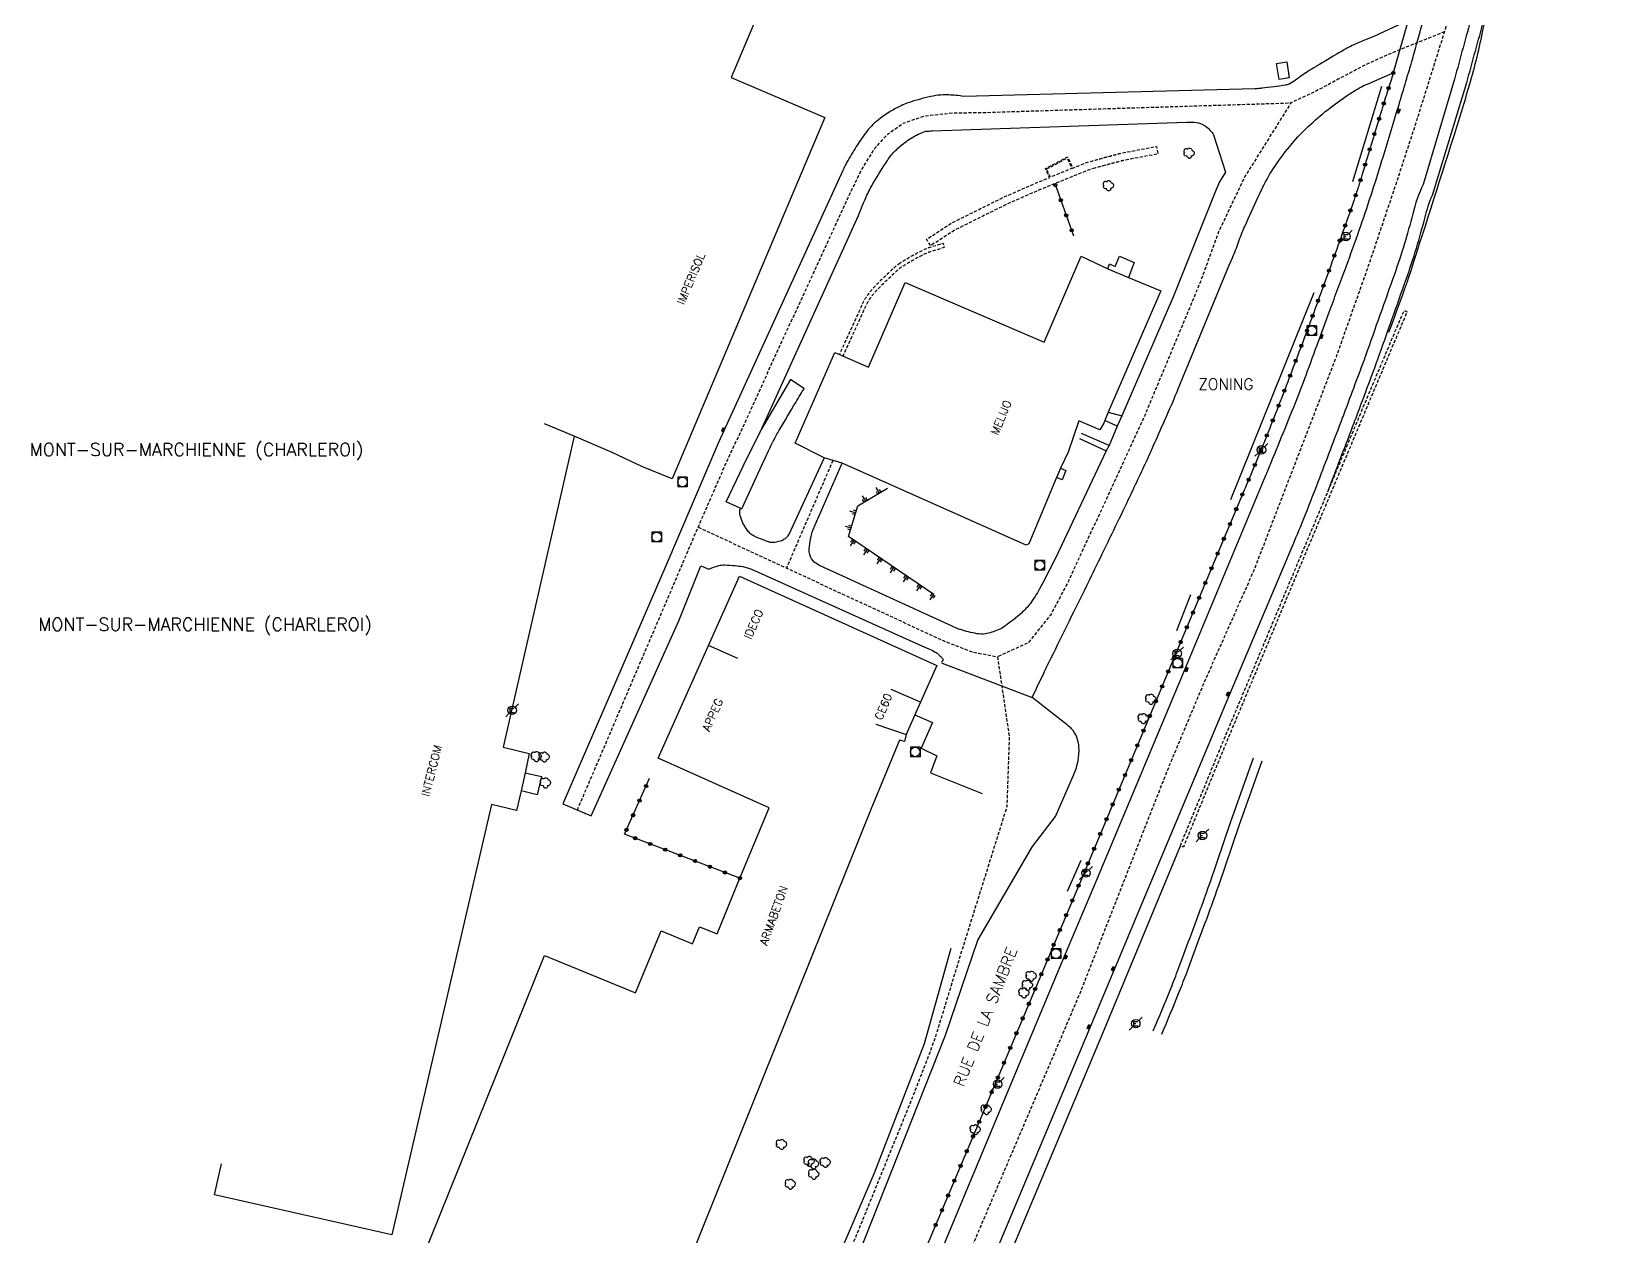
# Model space of a CAD drawing. Header units: millimetres. Extents: x 152000 to 153000, y 121000 to 122000.
# Drawn here: x 152515.7 to 152763.8, y 121140.5 to 121328.7 of the extents above; entities that cross this region are included whole.
import ezdxf
from ezdxf.enums import TextEntityAlignment as Align

# ---------------------------------------------------------------- set-up
doc = ezdxf.new("R2010")
doc.units = ezdxf.units.MM
doc.linetypes.add('DASHED', pattern=[0.75, 0.5, -0.25])
doc.layers.get('0').update_dxf_attribs({"linetype": 'CONTINUOUS'})
for name, color, linetype in [('W0001', 6, 'DASHED'), ('W0008', 7, 'CONTINUOUS'), ('W0017', 7, 'CONTINUOUS'), ('W0100', 7, 'CONTINUOUS'), ('W0112', 1, 'DASHED'), ('W0211', 2, 'CONTINUOUS'), ('W0300', 7, 'CONTINUOUS'), ('W0302', 3, 'CONTINUOUS'), ('W0322', 7, 'CONTINUOUS'), ('W0400', 7, 'CONTINUOUS'), ('W0420', 7, 'CONTINUOUS'), ('W0471', 7, 'CONTINUOUS'), ('W0700', 7, 'CONTINUOUS'), ('W0980', 7, 'CONTINUOUS'), ('W0984', 7, 'CONTINUOUS'), ('W0989', 7, 'CONTINUOUS'), ('W1102', 7, 'CONTINUOUS')]:
    doc.layers.add(name, color=color, linetype=linetype)
doc.styles.get("Standard").update_dxf_attribs({"font": 'romans.shx', "width": 0.85})

# ---------------------------------------------------------------- blocks, each defined once
blk = doc.blocks.new('t322o')
at = {"color": 0, "linetype": 'Continuous'}
for radius in [0.25, 0.15]:
    blk.add_circle((0, 0), radius, dxfattribs=at)
blk = doc.blocks.new('T400')
for p, q in [((-0.15, 0.3), (0.15, 0.3)), ((-0.15, -0.25), (-0.15, 0.3)), ((-0.15, 0.15), (0.15, 0.15)), ((-0.15, 0), (0.15, 0)), ((0.15, 0.3), (0.15, -0.25)), ((-0.15, -0.15), (0.15, -0.15)), ((-0.15, -0.25), (-0.15, -0.3)), ((-0.15, -0.3), (0.15, -0.3)), ((0.15, -0.3), (0.15, -0.25))]:
    blk.add_line(p, q)
blk = doc.blocks.new('t211o')
at = {"color": 0, "linetype": 'Continuous'}
for p, q in [((-0.29, 0.5), (-0.29, 0)), ((0, 1), (0, 0)), ((0.29, 0.5), (0.29, 0))]:
    blk.add_line(p, q, dxfattribs=at)
blk = doc.blocks.new('T300')
for p, q in [((-0.8, 0.51), (-0.86, 0.34)), ((-0.86, 0.34), (-0.86, 0.17)), ((-0.86, 0.17), (-0.74, 0.06)), ((-0.69, 0.63), (-0.8, 0.51)), ((-0.8, -0.06), (-0.74, 0.06)), ((-0.74, 0.06), (-0.69, 0.11)), ((-0.57, 0.69), (-0.69, 0.63)), ((-0.46, 0.69), (-0.57, 0.69)), ((-0.29, 0.63), (-0.46, 0.69)), ((-0.29, 0.63), (-0.17, 0.74)), ((-0.23, 0.57), (-0.29, 0.63)), ((-0.17, 0.74), (-0.06, 0.8)), ((-0.06, 0.8), (0.06, 0.8)), ((0.06, 0.8), (0.23, 0.74)), ((0.23, 0.74), (0.34, 0.63)), ((0.34, 0.63), (0.4, 0.51)), ((0.46, 0.46), (0.34, 0.46)), ((0.4, 0.51), (0.4, 0.46)), ((0.57, 0.4), (0.46, 0.46)), ((0.57, 0.4), (0.69, 0.29)), ((0.69, 0.29), (0.74, 0.17)), ((0.74, 0.06), (0.69, -0.17)), ((0.74, 0.17), (0.74, 0.06)), ((-0.8, -0.17), (-0.8, -0.06)), ((-0.8, -0.23), (-0.8, -0.17)), ((-0.74, -0.34), (-0.8, -0.23)), ((-0.69, -0.4), (-0.74, -0.34)), ((-0.51, -0.46), (-0.69, -0.4)), ((-0.4, -0.46), (-0.51, -0.46)), ((-0.4, -0.46), (-0.34, -0.46)), ((-0.34, -0.46), (-0.34, -0.4)), ((-0.34, -0.51), (-0.34, -0.46)), ((-0.29, -0.63), (-0.34, -0.51)), ((-0.17, -0.74), (-0.29, -0.63)), ((-0.06, -0.8), (-0.17, -0.74)), ((0.06, -0.8), (-0.06, -0.8)), ((0.17, -0.74), (0.06, -0.8)), ((0.23, -0.69), (0.17, -0.74)), ((0.29, -0.46), (0.23, -0.46)), ((0.29, -0.63), (0.23, -0.69)), ((0.46, -0.4), (0.29, -0.46)), ((0.34, -0.51), (0.29, -0.63)), ((0.34, -0.51), (0.34, -0.46)), ((0.57, -0.34), (0.46, -0.4)), ((0.63, -0.29), (0.57, -0.34)), ((0.69, -0.17), (0.63, -0.29))]:
    blk.add_line(p, q)
blk = doc.blocks.new('T420')
for p, q in [((0.75, 0.75), (-0.75, 0.75)), ((-0.75, 0.75), (-0.75, -0.75)), ((0.75, 0.75), (0.75, -0.75)), ((0.75, -0.75), (-0.75, -0.75))]:
    blk.add_line(p, q)
blk.add_ellipse((0, 0), major_axis=(-0.53, 0.53), ratio=1, start_param=3.926991, end_param=10.210176)
blk = doc.blocks.new('T471')
for p, q in [((-0.333334, 0.333334), (-0.333334, -0.333334)), ((-0.333334, 0.333334), (0.333334, 0.333334)), ((-0.333334, 0), (0, 0)), ((0.500001, 0.500001), (1.000002, 1.000002)), ((-0.500001, -0.500001), (-1.000002, -1.000002)), ((-0.333334, -0.333334), (0.333334, -0.333334))]:
    blk.add_line(p, q)
blk.add_ellipse((0, 0), major_axis=(0.471405, 0.471405), ratio=1, start_param=5.4977871438, end_param=11.780972451)

msp = doc.modelspace()

# ---------------------------------------------------------------- linework, layer by layer
at = {"layer": 'W0001', "flags": 128}
for points in [[(152582.4, 121000), (152582.45, 121000.05), (152588.47, 121006.87), (152592.63, 121011.74), (152597.1, 121017.47), (152601.74, 121024.22), (152605.75, 121030.69), (152622.56, 121058.91), (152639.82, 121088.8), (152644.67, 121096.73), (152679.52, 121178.55), (152693.06, 121213.12), (152698.74, 121226.71), (152706.65, 121244.53), (152712.95, 121260.89), (152719.51, 121277.89), (152724.54, 121292.13), (152728.87, 121304.98), (152732.11, 121314.93), (152736.82, 121329.98), (152740.53, 121345.36), (152745.18, 121366.16), (152747.76, 121378.49), (152751.35, 121397.54), (152754.58, 121423.27), (152759.57, 121460.93), (152762.73, 121487.08), (152763.58, 121494.63), (152763.84, 121501.39), (152763.61, 121508.83), (152762.68, 121517.45), (152761.25, 121524.04), (152758.92, 121532.45), (152756.78, 121538.41), (152754.93, 121541.75), (152750.12, 121548.02), (152742.19, 121558.23), (152712.71, 121594.14), (152709.9, 121598.17), (152707.25, 121602.1), (152705.58, 121605.56), (152702.92, 121611.16), (152700.94, 121616.33), (152699.53, 121623.07), (152699.1, 121629.34), (152698.67, 121635.61), (152699.07, 121641.43), (152700.32, 121646.05), (152706.3, 121671.82)], [(152736.4, 121328.66), (152728.03, 121325.29), (152723.86, 121323.4), (152719.77, 121321.23), (152715.69, 121319.05), (152712.41, 121317.55), (152705.2, 121306.03), (152701.11, 121297.41), (152698.24, 121289.53), (152689.57, 121268.72), (152677.7, 121242.91), (152674.84, 121237.5), (152671.35, 121233.17), (152666.57, 121230.97)], [(152600.95, 121207.07), (152619.74, 121251.08), (152624.52, 121262.06), (152627.32, 121267.95), (152631.11, 121276.36), (152643.2, 121302.68), (152645.34, 121307.11), (152647.43, 121310.46), (152649.47, 121312.72), (152651.81, 121314.37), (152655.31, 121315.55), (152659.78, 121316.01), (152663.63, 121316.03), (152712.41, 121317.55)], [(152640.85, 121261.68), (152633.6, 121244.87)], [(152619.82, 121251.25), (152658.09, 121233.53), (152662.46, 121231.82), (152666.57, 121230.97), (152668.4, 121218.51), (152668.03, 121207.6), (152660.98, 121185.07), (152656.89, 121171.69), (152656.07, 121169.36), (152653.12, 121161.77), (152641.18, 121132.4), (152637.42, 121124.13), (152634.66, 121119.25), (152630.7, 121116.23), (152627.14, 121115.47), (152621.94, 121116.37), (152611.85, 121120.57)]]:
    msp.add_lwpolyline(points, dxfattribs=at)
at = {"layer": 'W0008', "flags": 128}
for points in [[(152718.16, 121256.8, 0.000585), (152718.47, 121257.59, 0.000031), (152722.28, 121267.58, 0.000993), (152722.4, 121267.9, 0.000786), (152723.78, 121271.59, 0.000553), (152725.73, 121276.83, 0.003558), (152725.92, 121277.35, 0.000139), (152730.44, 121290.09, 0.022982), (152733.35, 121299.7, -0.036803), (152734.49, 121303.13), (152739.88, 121320.74, -0.001901), (152742.56, 121330.55, 0.004857), (152743.6, 121334.44, 0.000381), (152745.68, 121342.57, 0.002928), (152745.95, 121343.65, 0.004661), (152746.31, 121345.19, -0.002401), (152746.97, 121348.09, -0.007684), (152747, 121348.2), (152747.36, 121348.63)], [(152657, 121136.21), (152668.22, 121163.2), (152677.02, 121184.21), (152682.19, 121196.4), (152695.89, 121229.1), (152708.37, 121259.13, -0.010685), (152708.58, 121259.6, 0.011083), (152708.78, 121260.06, 0.002725), (152713.1, 121270.68, 0.006728), (152714.77, 121275.02, 0.00205), (152716.69, 121280.26, -0.002347), (152718.37, 121284.84, -0.001156), (152719.59, 121288.12, 0.001161), (152720.81, 121291.38, 0.004716), (152722.83, 121296.97, 0.004838), (152724.69, 121302.44, 0.003993), (152726.46, 121308, 0.002648), (152729.02, 121316.4, 0.000857), (152731.17, 121323.62, 0.00405), (152731.61, 121325.15, 0.000529), (152732.44, 121328.15, 0.000199), (152734.64, 121336.12, 0.000168)], [(152740.64, 121331.09, 0.001901), (152737.95, 121321.26), (152733.06, 121304.82, 0.046271), (152731.42, 121300.19, -0.022982), (152728.56, 121290.76, -0.000139), (152724.05, 121278.02, -0.003558), (152723.87, 121277.52, -0.000553), (152721.92, 121272.29, -0.000786), (152720.54, 121268.6, -0.000993), (152720.42, 121268.29, -0.000031), (152716.61, 121258.3, -0.004452), (152714.27, 121252.32, -0.006008), (152712.44, 121247.93), (152712.05, 121247.02), (152702.8, 121225.11), (152689.51, 121193.46), (152681, 121173.03), (152663.21, 121130.56), (152648.48, 121095.47), (152650.5, 121094.62), (152665.24, 121129.71), (152683.02, 121172.18), (152695.13, 121201.47)], [(152730.74, 121330.41), (152725.35, 121327.9), (152724.15, 121327.45, 0.021833), (152722.21, 121326.62, 0.021449), (152720.31, 121325.6, 0.001429), (152716.87, 121323.56, 0.003056), (152715.27, 121322.59, 0.02801), (152713.17, 121321.13, -0.058664), (152712.12, 121320.49, -0.068711), (152711.54, 121320.32, -0.011282), (152707.87, 121319.83, -0.007005), (152707.13, 121319.76, -0.013898), (152706.75, 121319.74), (152661.3, 121318.57), (152660.4, 121318.68, 0.03235), (152658.09, 121318.79, 0.047899), (152656.54, 121318.62, 0.025508), (152653.1, 121317.72, 0.040527), (152651.03, 121316.87, 0.05111), (152647.92, 121314.87, 0.066405), (152645.95, 121312.82, 0.01594), (152644.51, 121310.72, 0.014349), (152643.06, 121308.3, 0.012094), (152642.78, 121307.76, 0.008469), (152642.41, 121306.99), (152622.99, 121264.47), (152614.77, 121245.21), (152598.69, 121208.02), (152603.09, 121206.17), (152616.79, 121236.64), (152620.22, 121245.23), (152621.47, 121244.68, -0.041603), (152623.02, 121245.24, -0.071475), (152623.98, 121245.35, -0.015427), (152625.58, 121245.25, -0.020342), (152626.79, 121245.09, -0.030428), (152627.51, 121244.92, -0.032597), (152628.16, 121244.68), (152654.83, 121232.68), (152655.83, 121232.25, -0.030843), (152656.84, 121231.74, -0.050062), (152657.4, 121231.33, -0.018581), (152657.87, 121230.87, -0.053528), (152658.02, 121230.69, -0.416526), (152657.93, 121230.31, 0.623679), (152657.95, 121230.01), (152671.99, 121224.63, -0.000744), (152673.8, 121228.46, -0.003145), (152674.24, 121229.37, -0.000412), (152679.93, 121240.94, 0.001105), (152682.04, 121245.26, 0.001824), (152686.8, 121255.11, 0.002817), (152689.82, 121261.52, 0.004424), (152690.68, 121263.41, 0.001064), (152694.16, 121271.3, 0.006781), (152694.24, 121271.51, -0.001021), (152694.81, 121272.89), (152702.74, 121292.19), (152703.25, 121293.33, 0.022478), (152704.22, 121295.8, -0.022746), (152705.19, 121298.25, -0.00237), (152707.29, 121302.88, -0.007078), (152708.02, 121304.41, -0.033479), (152709.88, 121307.61, -0.027639), (152712.58, 121311.19, -0.026851), (152715.12, 121313.87, -0.024658), (152718.16, 121316.49, -0.017214), (152721.36, 121318.81, -0.025066), (152723.7, 121320.21, -0.018662), (152723.81, 121320.27, -0.003578), (152724.45, 121320.55), (152728.39, 121322.23)], [(152639.47, 121262.08), (152633.96, 121250.1), (152633.79, 121249.85, -0.083067), (152633.4, 121249.45, -0.068921), (152632.81, 121249.13, -0.044058), (152631.99, 121248.91, -0.047296), (152631.21, 121248.84, -0.078525), (152631.07, 121248.87, -0.010117), (152630.1, 121249.21), (152628.99, 121249.64, -0.062298), (152628.2, 121250.06, -0.070627), (152627.63, 121250.6, -0.052263), (152626.81, 121251.88, -0.062404), (152626.38, 121253.08, -0.054114), (152626.33, 121253.51, -0.033485), (152626.38, 121254.21), (152624.2, 121255.2), (152626.82, 121260.8), (152629.75, 121266.69), (152644.87, 121299.95, -0.018844), (152646.18, 121303.12, -0.027945), (152647.27, 121305.17, -0.007232), (152649.37, 121308.55, -0.028837), (152649.96, 121309.36, -0.047182), (152651.39, 121310.8, -0.040083), (152653.35, 121312.18, -0.025199), (152654.49, 121312.78, -0.034942), (152655.36, 121313.12, -0.061098), (152655.42, 121313.13, -0.003903), (152656.35, 121313.17), (152696.09, 121314.55), (152697.3, 121314.53, -0.114229), (152698.56, 121314.22, -0.094134), (152699.8, 121313.26, -0.028602), (152700.19, 121312.77, -0.074025), (152700.3, 121312.55), (152702.18, 121306.75), (152701.27, 121305.2), (152700.62, 121303.76), (152694.05, 121287.35), (152685.97, 121268.65), (152685.25, 121267.03), (152684.03, 121264.04), (152683.54, 121263.18), (152675.66, 121246.5), (152673.63, 121242.56), (152673.13, 121241.61, -0.03866), (152671.66, 121239.3, -0.053183), (152670.3, 121237.84, -0.022103), (152667.76, 121235.82, -0.055956), (152666.65, 121235.19, -0.057088), (152664.67, 121234.6, -0.088905), (152663.34, 121234.61, -0.015937), (152662.05, 121234.88, -0.015685), (152660.77, 121235.24, -0.009756), (152660.55, 121235.32, -0.00513), (152660.14, 121235.47), (152638.76, 121245.28), (152638.21, 121245.61, -0.168425), (152637.38, 121246.6, -0.127962), (152637.18, 121248.27, -0.018497), (152637.46, 121249.8, -0.030427), (152637.71, 121250.71, -0.01325), (152637.78, 121250.87, -0.005307), (152637.94, 121251.26), (152642.29, 121261.26)], [(152642.86, 121132.58), (152658.46, 121171.9), (152663.51, 121186.71), (152672.03, 121201.35), (152675.62, 121206.05), (152678.51, 121212.63, 0.117446), (152679.29, 121216.91, 0.168143), (152678.13, 121219.77, 0.038031), (152677.88, 121220.01, 0.009281), (152676.78, 121220.9), (152671.99, 121224.63)], [(152659.28, 121185.43), (152655.12, 121170.53), (152647.28, 121150.33), (152637.29, 121127), (152636.39, 121125.32, -0.025052), (152634.2, 121121.68, -0.07208), (152633.2, 121120.58, -0.043123), (152629.73, 121118.18, -0.113531), (152628.18, 121117.71, -0.046556), (152626.09, 121117.76, -0.033563), (152623.26, 121118.3, -0.021867), (152622.27, 121118.6, -0.02515), (152621.44, 121118.94), (152612.93, 121122.97)]]:
    msp.add_lwpolyline(points, format="xyb", dxfattribs=at)
at = {"layer": 'W0017', "flags": 128}
for points in [[(152730.77, 121330.62), (152728.39, 121322.23)], [(152683.79, 121291.63), (152684.04, 121292.38), (152684.93, 121292.01), (152685.62, 121293.62), (152687.92, 121292.63), (152687.02, 121290.28)], [(152683.88, 121269.23), (152685.97, 121268.65)], [(152685.25, 121267.03), (152683.34, 121267.93)], [(152679.37, 121265.13), (152683.54, 121263.18)], [(152684.03, 121264.04), (152679.68, 121265.88)], [(152676.4, 121260.45), (152677.26, 121260.09), (152676.66, 121258.67), (152675.81, 121259.04)], [(152653.68, 121221.93), (152656.43, 121220.73), (152654.65, 121216.71), (152657.1, 121215.52), (152656.09, 121212.87), (152664.2, 121209.66)], [(152592.77, 121212.89), (152595.33, 121212.32), (152594.64, 121209.42), (152592.19, 121210.06)]]:
    msp.add_lwpolyline(points, dxfattribs=at)
msp.add_lwpolyline([(152710.57, 121321.18), (152710.16, 121323.72), (152711.75, 121323.98), (152712.15, 121321.44)], close=True, dxfattribs=at)
msp.add_lwpolyline([(152626.38, 121254.21), (152626.61, 121254.12), (152629.76, 121260.96), (152630.26, 121262.05, -0.010362), (152631.55, 121264.71, -0.015642), (152632.49, 121266.42, -0.000117), (152635.05, 121270.74, -0.000399), (152635.8, 121272.01, -0.023023), (152636.35, 121272.85, 0.424695), (152636.34, 121272.91), (152634.26, 121274.31), (152629.75, 121266.69)], format="xyb", dxfattribs=at)
at = {"layer": 'W0100', "flags": 128}
for points in [[(152627.31, 121340.03), (152631.92, 121338.09), (152624.95, 121321.53), (152639.62, 121315.28), (152615.74, 121258.79), (152610.99, 121260.71), (152606.38, 121262.9), (152600.43, 121265.45), (152589.34, 121216.87), (152593.44, 121215.91), (152592.77, 121212.89), (152592.19, 121210.06), (152591.43, 121206.98), (152587.54, 121207.94), (152571.98, 121140.67), (152544.25, 121146.92), (152545.35, 121151.8)], [(152634.94, 121264.38), (152641.15, 121278.56), (152641.88, 121278.24), (152646.41, 121276.23), (152652.17, 121289.46), (152673.85, 121280.15), (152679.62, 121293.58), (152683.79, 121291.63), (152687.02, 121290.28), (152692.09, 121288.18), (152683.88, 121269.23), (152683.34, 121267.93), (152683.17, 121267.52), (152682.53, 121266.44), (152679.26, 121267.86), (152677.61, 121262.96), (152676.4, 121260.45), (152675.81, 121259.04), (152671.47, 121248.64), (152671.03, 121248.45)], [(152671.03, 121248.42), (152642.29, 121261.26), (152639.47, 121262.08), (152634.97, 121264.4)], [(152574.96, 121132.63), (152595.8, 121184.33), (152610.04, 121178.5), (152614.06, 121188.16), (152618.95, 121186.13), (152620, 121188.79), (152622.78, 121187.69), (152626.33, 121196.41), (152630.9, 121207.42), (152613.58, 121215.14), (152621.43, 121232.77), (152626.26, 121243.6), (152657.08, 121229.66), (152654.52, 121223.91), (152653.68, 121221.93), (152652.29, 121218.85), (152652.02, 121217.76), (152651.24, 121217.96), (152646.8, 121207.12), (152612.93, 121122.97)]]:
    msp.add_lwpolyline(points, dxfattribs=at)
at = {"layer": 'W0112', "flags": 128}
msp.add_lwpolyline([(152681.77, 121307.36), (152681.03, 121307.16), (152672.98, 121303.89), (152668.1, 121301.75), (152659.99, 121297.73), (152656.12, 121295.23), (152655.47, 121296.24), (152659.4, 121298.78), (152667.59, 121302.84), (152672.51, 121305), (152674.71, 121305.89), (152674.05, 121307.28), (152677.49, 121309.11), (152678.31, 121307.35), (152680.65, 121308.3), (152681.47, 121308.52, 0.003484), (152683.54, 121309.08, -0.005857), (152684.78, 121309.41, -0.001464), (152685.97, 121309.71, -0.013683), (152686.1, 121309.74), (152691.4, 121310.75), (152691.63, 121309.57), (152686.33, 121308.56, 0.013683), (152686.26, 121308.55, 0.001464), (152685.07, 121308.25, 0.005857), (152683.86, 121307.93, -0.003484)], format="xyb", close=True, dxfattribs=at)
for points in [[(152674.23, 121307.22), (152677.42, 121308.92), (152678.18, 121307.3), (152674.84, 121305.94)], [(152695.13, 121201.47), (152701.22, 121216.33), (152711.71, 121241.42), (152716.47, 121252.75), (152724.36, 121271.57), (152728.13, 121280.51), (152730.08, 121285.12), (152730.55, 121284.92), (152728.6, 121280.31), (152724.83, 121271.37), (152716.94, 121252.55), (152712.18, 121241.22), (152701.69, 121216.13), (152695.6, 121201.28)]]:
    msp.add_lwpolyline(points, close=True, dxfattribs=at)
msp.add_lwpolyline([(152651.37, 121292.51, 0.040306), (152650.41, 121291.77, 0.012565), (152647.63, 121289.1, 0.047314), (152646.06, 121287.19, 0.056876), (152645.11, 121285.36), (152644.93, 121284.89), (152641.88, 121278.24), (152642.45, 121277.98), (152645.51, 121284.65), (152645.7, 121285.14, -0.056876), (152646.58, 121286.84, -0.047314), (152648.07, 121288.66, -0.012565), (152650.84, 121291.31, -0.040306), (152651.71, 121291.99, -0.019827), (152653.93, 121293.31, -0.024703), (152655.78, 121294.21, -0.006543), (152655.97, 121294.29, -0.018804), (152656, 121294.3), (152658.28, 121295), (152658.1, 121295.6), (152655.82, 121294.89, 0.018804), (152655.74, 121294.87, 0.006543), (152655.54, 121294.79, 0.024703), (152653.63, 121293.86, 0.019827), (152651.37, 121292.51)], format="xyb", dxfattribs=at)
at = {"layer": 'W0211', "flags": 128}
msp.add_lwpolyline([(152656.6, 121240.73), (152643.29, 121249.78), (152644.76, 121254.59), (152649.39, 121257.34)], dxfattribs=at)
at = {"layer": 'W0302', "flags": 128}
msp.add_lwpolyline([(152727.7, 121281.7, 0.00225), (152730.11, 121288.26, 0.008578), (152730.71, 121289.99, 0.001798), (152737.83, 121312.28, 0.004977), (152740.3, 121320.37, 0.022544), (152742.45, 121329.13, -0.030708), (152744.14, 121335.55, -0.052114), (152744.41, 121336.15, 0.066263), (152744.61, 121336.63), (152746.15, 121342.37)], format="xyb", dxfattribs=at)
for points in [[(152722.07, 121305.29), (152726.6, 121320.16)], [(152703.03, 121255.6), (152716.03, 121287.92)], [(152694.58, 121235.09), (152696.78, 121240.72)], [(152677.49, 121194.36), (152679.62, 121199.23)]]:
    msp.add_lwpolyline(points, dxfattribs=at)
at = {"layer": 'W0322', "flags": 128}
msp.add_lwpolyline([(152728.39, 121322.23, 0.000604), (152726.97, 121317.7, 0.00164), (152726.45, 121316.02, 0.000888), (152723.35, 121305.78, -0.005061), (152722.79, 121303.98, -0.006144), (152721.73, 121300.83, -0.00221), (152718.62, 121292.1, -0.000319), (152716.98, 121287.57, -0.000669), (152716.2, 121285.41, -0.001998), (152715.42, 121283.3, -0.00056), (152712.6, 121275.8, -0.004692), (152708.79, 121265.97, -0.005387), (152705.3, 121257.48, -0.013003), (152705.2, 121257.25, 0.01415), (152705.1, 121257.04), (152694.54, 121231.78), (152680.2, 121197.53), (152666.36, 121164.64), (152652.21, 121131.07), (152639.18, 121100.07), (152633.92, 121102.56)], format="xyb", dxfattribs=at)
for points in [[(152675.61, 121304.69), (152678.46, 121296.79)], [(152626.33, 121196.41), (152608.33, 121203.28), (152612.21, 121212.02)]]:
    msp.add_lwpolyline(points, dxfattribs=at)
at = {"layer": 'W0700', "flags": 128}
for points in [[(152690.9, 121172.58, 0.003567), (152693.54, 121178.92, 0.007747), (152694.68, 121181.86, 0.000223), (152698.07, 121190.98, 0.000821), (152698.98, 121193.46, 0.005017), (152699.02, 121193.58, 0.000274), (152699.77, 121195.74), (152702.98, 121205.11), (152706.57, 121215.21)], [(152692.22, 121172.03, 0.003567), (152694.86, 121178.38, 0.007747), (152696.02, 121181.37, 0.000223), (152699.4, 121190.48, 0.000821), (152700.32, 121192.97, 0.005017), (152700.37, 121193.11, 0.000274), (152701.12, 121195.27), (152704.33, 121204.64), (152707.91, 121214.74)]]:
    msp.add_lwpolyline(points, format="xyb", dxfattribs=at)
at = {"layer": 'W1102', "flags": 128}
for points in [[(152600.43, 121265.45), (152595.83, 121267.42)], [(152626, 121230.73), (152621.43, 121232.77)], [(152654.52, 121223.91), (152649.94, 121225.91)], [(152647.57, 121220.5), (152652.29, 121218.85)]]:
    msp.add_lwpolyline(points, dxfattribs=at)

# ---------------------------------------------------------------- block references
at = {"layer": 'W0211'}
for p, rotation in [((152645.95, 121255.3), 30.74583804543214), ((152648.1, 121256.57), 30.74583804543214), ((152644.43, 121253.52), 73.07329035962479), ((152643.71, 121251.13), 73.07329035962479), ((152644.19, 121249.17), 145.8022174086302), ((152646.26, 121247.76), 145.8022174086302), ((152648.33, 121246.35), 145.8022174086302), ((152650.4, 121244.95), 145.8022174086302), ((152652.46, 121243.54), 145.8022174086302), ((152654.53, 121242.14), 145.8022174086302), ((152656.6, 121240.73), 145.8022174086302)]:
    msp.add_blockref('t211o', p, dxfattribs=dict(at, rotation=rotation))
at = {"layer": 'W0300'}
for p in [(152696.53, 121309.68), (152683.93, 121304.6), (152690.55, 121224.35), (152689.37, 121221.33), (152594.56, 121215.4), (152595.8, 121215.33), (152596, 121211.29), (152671.87, 121181.09), (152671.27, 121179.67), (152670.73, 121178.46), (152664.85, 121160.25), (152663.13, 121157.1), (152632.87, 121154.79), (152637.18, 121152.15), (152637.87, 121151.75), (152639.7, 121151.99), (152637.9, 121150.15), (152634.24, 121148.59)]:
    msp.add_blockref('T300', p, dxfattribs=at)
at = {"layer": 'W0322'}
for p, rotation in [((152728.39, 121322.23), 252.5210284611244), ((152727.65, 121319.85), 252.5938274348676), ((152726.9, 121317.46), 252.7118943835433), ((152726.17, 121315.07), 253.0543184003822), ((152725.44, 121312.68), 253.1018384688131), ((152724.71, 121310.29), 253.149358537244), ((152723.99, 121307.9), 253.196878605675), ((152675.61, 121304.69), 289.8067812668423), ((152722.51, 121303.12), 251.695982545218), ((152723.27, 121305.5), 253.0630598880132), ((152676.46, 121302.34), 289.8067812668423), ((152721.7, 121300.75), 250.6668296589894), ((152677.31, 121299.99), 289.8067812668423), ((152720.87, 121298.4), 250.5300119829937), ((152678.16, 121297.63), 289.8067812668423), ((152720.03, 121296.04), 250.3931943069979), ((152719.19, 121293.69), 250.2563766310022), ((152718.34, 121291.33), 250.1519472416545), ((152717.5, 121288.98), 250.1139921321864), ((152716.64, 121286.63), 250.0247608788033), ((152715.78, 121284.28), 249.6940216497071), ((152714.91, 121281.94), 249.4566926656638), ((152714.03, 121279.6), 249.4166200956649), ((152713.15, 121277.26), 249.3765475256658), ((152712.27, 121274.92), 249.2554679942284), ((152711.38, 121272.59), 249.000553244546), ((152710.48, 121270.25), 248.7456384948636), ((152709.57, 121267.93), 248.4907237451811), ((152708.64, 121265.6), 248.2229240381416), ((152706.76, 121260.97), 247.5509006434756), ((152707.71, 121263.28), 247.8869123408086), ((152705.8, 121258.66), 247.2148889461427), ((152704.82, 121256.36), 247.3046098304186), ((152703.86, 121254.06), 247.3046098304186), ((152702.89, 121251.75), 247.3046098304186), ((152701.93, 121249.44), 247.3046098304186), ((152700.96, 121247.14), 247.3046098304186), ((152700, 121244.83), 247.3046098304186), ((152699.03, 121242.53), 247.3046098304186), ((152698.07, 121240.22), 247.3046098304186), ((152697.1, 121237.91), 247.3046098304186), ((152696.14, 121235.61), 247.3046098304186), ((152695.17, 121233.3), 247.3046098304186), ((152693.24, 121228.69), 247.2833805388845), ((152694.21, 121230.99), 247.2833805388845), ((152692.28, 121226.38), 247.2833805388845), ((152691.31, 121224.08), 247.2833805388845), ((152690.35, 121221.77), 247.2833805388845), ((152689.38, 121219.46), 247.2833805388845), ((152688.42, 121217.16), 247.2833805388845), ((152687.45, 121214.85), 247.2833805388845), ((152686.49, 121212.54), 247.2833805388845), ((152611.68, 121210.81), 66.06988450686237), ((152685.52, 121210.24), 247.2833805388845), ((152610.66, 121208.53), 66.06988450686237), ((152684.56, 121207.93), 247.2833805388845), ((152608.63, 121203.96), 66.06988450686237), ((152609.65, 121206.24), 66.06988450686237), ((152683.59, 121205.63), 247.2833805388845), ((152609.98, 121202.65), 159.1013896360226), ((152612.32, 121201.76), 159.1013896360226), ((152682.62, 121203.32), 247.2833805388845), ((152614.65, 121200.87), 159.1013896360226), ((152616.99, 121199.98), 159.1013896360226), ((152619.32, 121199.09), 159.1013896360226), ((152681.66, 121201.01), 247.2833805388845), ((152621.66, 121198.19), 159.1013896360226), ((152623.99, 121197.3), 159.1013896360226), ((152626.33, 121196.41), 159.1013896360226), ((152680.2, 121197.53), 247.1748838615492), ((152680.69, 121198.71), 247.2833805388845), ((152679.23, 121195.23), 247.1748838615492), ((152678.26, 121192.92), 247.1748838615492), ((152677.29, 121190.62), 247.1748838615492), ((152676.32, 121188.31), 247.1748838615492), ((152675.35, 121186.01), 247.1748838615492), ((152674.38, 121183.7), 247.1748838615492), ((152672.44, 121179.1), 247.1748838615492), ((152673.41, 121181.4), 247.1748838615492), ((152671.47, 121176.79), 247.1748838615492), ((152670.5, 121174.49), 247.1748838615492), ((152669.53, 121172.18), 247.1748838615492), ((152668.56, 121169.88), 247.1748838615492), ((152667.59, 121167.57), 247.1748838615492), ((152666.62, 121165.27), 247.1748838615492), ((152665.65, 121162.97), 247.1517079375135), ((152664.68, 121160.66), 247.1517079375135), ((152663.71, 121158.36), 247.1517079375135), ((152662.74, 121156.06), 247.1517079375135), ((152661.77, 121153.75), 247.1517079375135), ((152660.8, 121151.45), 247.1517079375135), ((152658.86, 121146.84), 247.1517079375135), ((152659.83, 121149.14), 247.1517079375135), ((152657.89, 121144.54), 247.1517079375135), ((152656.92, 121142.23), 247.1517079375135)]:
    msp.add_blockref('t322o', p, dxfattribs=dict(at, rotation=rotation))
at = {"layer": 'W0400'}
for p, rotation in [((152729.21, 121316.29), 341.9342599952401), ((152717.16, 121281.02), 154.3165111336939), ((152623.74, 121266.48), 337.3075985390863), ((152696.09, 121228.98), 159.244867363173), ((152702.58, 121225.18), 339.8405164840968), ((152677.2, 121184.07), 158.567129215571), ((152684.64, 121182.29), 330.8492827074805), ((152680.81, 121173.15), 158.6432605399256)]:
    msp.add_blockref('T400', p, dxfattribs=dict(at, rotation=rotation))
at = {"layer": 'W0420'}
for p in [(152715.66, 121281.97), (152617.37, 121258.3), (152613.34, 121249.71), (152673.16, 121245.31), (152694.69, 121230.01), (152653.72, 121216.14), (152675.7, 121184.62)]:
    msp.add_blockref('T420', p, dxfattribs=at)
at = {"layer": 'W0471'}
for p in [(152720.99, 121296.66), (152707.79, 121263.33), (152694.62, 121231.52), (152590.75, 121222.64), (152698.58, 121203.09), (152680.39, 121197.22), (152688.16, 121173.68), (152666.59, 121164.24)]:
    msp.add_blockref('T471', p, dxfattribs=at)

# ---------------------------------------------------------------- texts
at = {"layer": 'W0980'}
for p in [(152541.44, 121263.24), (152542.78, 121235.92)]:
    msp.add_text('MONT-SUR-MARCHIENNE (CHARLEROI)', height=2, dxfattribs=at).set_placement(p, align=Align.MIDDLE)
at = {"layer": 'W0984'}
for s, rotation, p in [('IMPERISOL', 67.1622, (152618.69, 121290.09)), ('MELIJO', 67.388, (152667.13, 121268.38)), ('IDECO', 65.9859, (152628.46, 121236.1)), ('APPEG', 66.0031, (152622.07, 121221.93)), ('CE60', 67.0073, (152648.75, 121223.21)), ('INTERCOM', 75.7557, (152578.18, 121213.22)), ('ARMABETON', 70.347, (152631.6, 121190.57))]:
    msp.add_text(s, height=1.25, rotation=rotation, dxfattribs=at).set_placement(p, align=Align.MIDDLE)
at = {"layer": 'W0989'}
msp.add_text('ZONING', height=1.75, dxfattribs=at).set_placement((152702.24, 121273.59), align=Align.MIDDLE)
msp.add_text('RUE DE LA SAMBRE', height=1.75, rotation=68.5617, dxfattribs=at).set_placement((152664.67, 121174.76), align=Align.MIDDLE)

doc.saveas('drawing.dxf')
